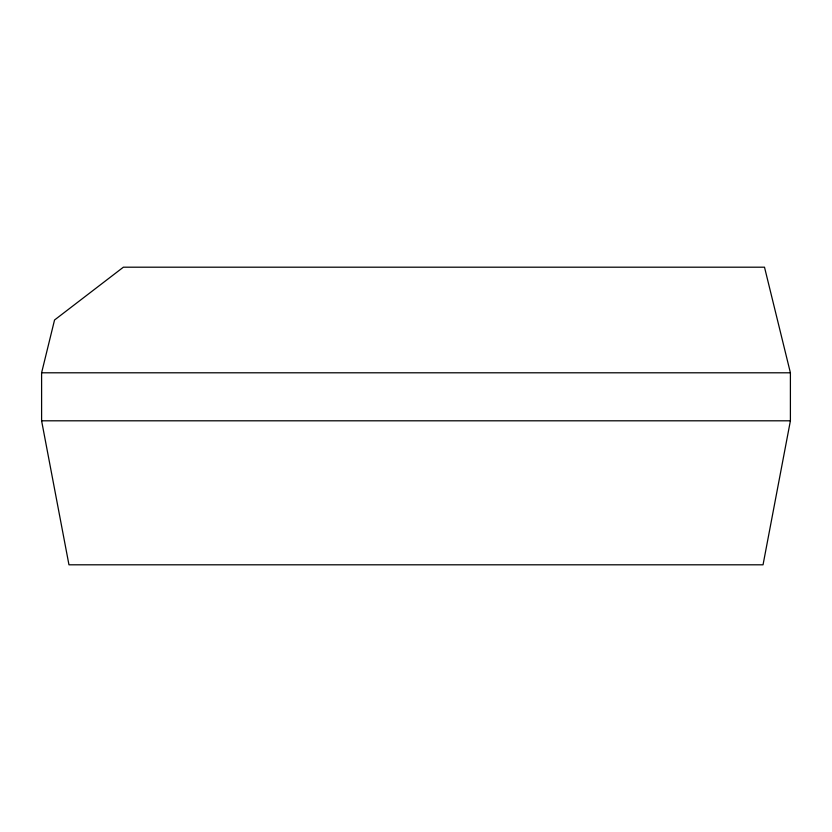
<?xml version="1.0" encoding="UTF-8"?>
<svg xmlns="http://www.w3.org/2000/svg" width="832" height="832" viewBox="0 0 832 832"><rect width="100%" height="100%" fill="white"/><g stroke="black" fill="none" stroke-linecap="round" stroke-linejoin="round"><path stroke-width="1.25" d="M790.4 420.805L763.038 564.803L68.962 564.803L41.6 420.805L41.6 372.798L54.548 319.998L123.386 267.197L764.504 267.197L790.4 372.798L790.4 420.805L41.6 420.805M41.6 372.798L790.4 372.798"/></g></svg>
